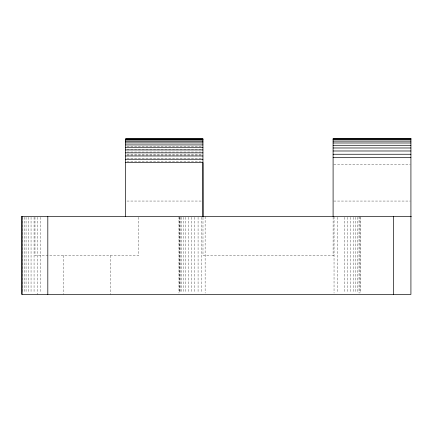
<?xml version="1.0" encoding="UTF-8"?>
<svg xmlns="http://www.w3.org/2000/svg" width="433" height="433" viewBox="0 0 433 433"><rect width="100%" height="100%" fill="white"/><g stroke="black" fill="none" stroke-linecap="round" stroke-linejoin="round"><path stroke-width="0.32" stroke-dasharray="2.17 1.62" d="M126.966 146.614L201.621 146.614M126.966 149.19L201.621 149.19M126.966 152.032L201.621 152.032M126.966 154.375L201.632 154.375M126.966 155.095L201.621 155.095M126.966 158.326L201.621 158.326M126.966 161.666L201.621 161.666M333.767 164.74L410.251 164.74M126.966 201.047L201.632 201.047M333.767 201.053L410.251 201.053M334.038 255.519L202.98 255.519L202.98 216.614M360.202 217.285L360.202 293.081M359.975 216.614L359.975 293.081M359.027 216.614L359.027 293.081M357.653 217.285L357.653 293.081M355.791 217.285L355.791 293.081M353.49 217.285L353.49 293.081M350.8 217.285L350.8 293.081M347.791 217.285L347.791 293.081M344.527 217.285L344.527 293.081M337.567 217.285L337.567 293.081M334.038 216.614L334.038 293.081M333.096 217.285L333.096 255.519M205.128 216.614L205.128 293.081M201.599 217.285L201.599 293.081M198.076 217.285L198.076 293.081M194.639 217.285L194.639 293.081M191.375 217.285L191.375 293.081M188.366 217.285L188.366 293.081M185.676 217.285L185.676 293.081M183.376 217.285L183.376 293.081M181.514 217.285L181.514 293.081M180.139 217.285L180.139 293.081M179.284 217.285L179.284 293.081M179.192 217.285L179.192 293.081M178.964 216.614L178.964 293.081M138.728 217.285L138.728 255.519L34.981 255.519L34.981 217.285M110.198 255.519L110.198 294.424M63.516 255.519L63.516 294.424M40.756 217.285L40.756 293.081M37.325 217.285L37.325 294.424M34.061 217.285L34.061 293.081M31.052 217.285L31.052 293.081M28.361 217.285L28.361 293.081M26.061 217.285L26.061 293.081M24.199 217.285L24.199 293.081M22.825 217.285L22.825 293.081"/><path stroke-width="0.65" d="M410.922 138.804L333.096 138.804L333.096 216.614M333.096 138.896L410.922 138.896M125.624 139.069L202.963 139.069M125.624 139.199L202.936 139.199M333.096 139.751L410.922 139.751M125.624 140.027L202.936 140.027M333.096 141.126L410.922 141.126M125.624 141.272L202.936 141.272M125.624 142.912L202.936 142.912M333.096 142.987L410.922 142.987M125.624 144.925L202.936 144.925M333.096 145.288L410.922 145.288M125.624 147.28L202.936 147.28M333.096 147.978L410.922 147.978M125.624 149.932L202.936 149.932M333.096 150.987L410.922 150.987M125.624 152.844L202.936 152.844M333.096 154.251L410.922 154.251M125.624 155.972L202.936 155.972M333.096 157.682L410.922 157.682M125.624 159.257L202.936 159.257M125.624 162.656L202.936 162.656L202.98 216.614M21.65 216.614L411.35 216.614M410.922 138.576L410.922 294.424L21.877 294.424L21.877 216.614M393.413 216.614L393.413 294.424M202.974 217.036L202.936 138.804L125.624 138.804L125.624 216.614M47.814 216.614L47.814 294.424M21.969 216.614L21.969 294.424"/></g></svg>
